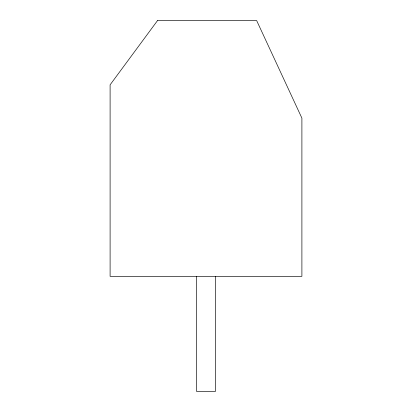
<?xml version="1.0" encoding="UTF-8"?>
<svg xmlns="http://www.w3.org/2000/svg" width="412" height="412" viewBox="0 0 412 412"><rect width="100%" height="100%" fill="white"/><g stroke="black" fill="none" stroke-linecap="round" stroke-linejoin="round"><path stroke-width="0.62" d="M215.471 276.323L215.471 391.4L196.529 391.4L196.529 276.323M157.508 20.6L110.102 84.836L110.102 276.323L301.898 276.323L301.898 118.141L256.666 20.6L157.508 20.6"/></g></svg>
